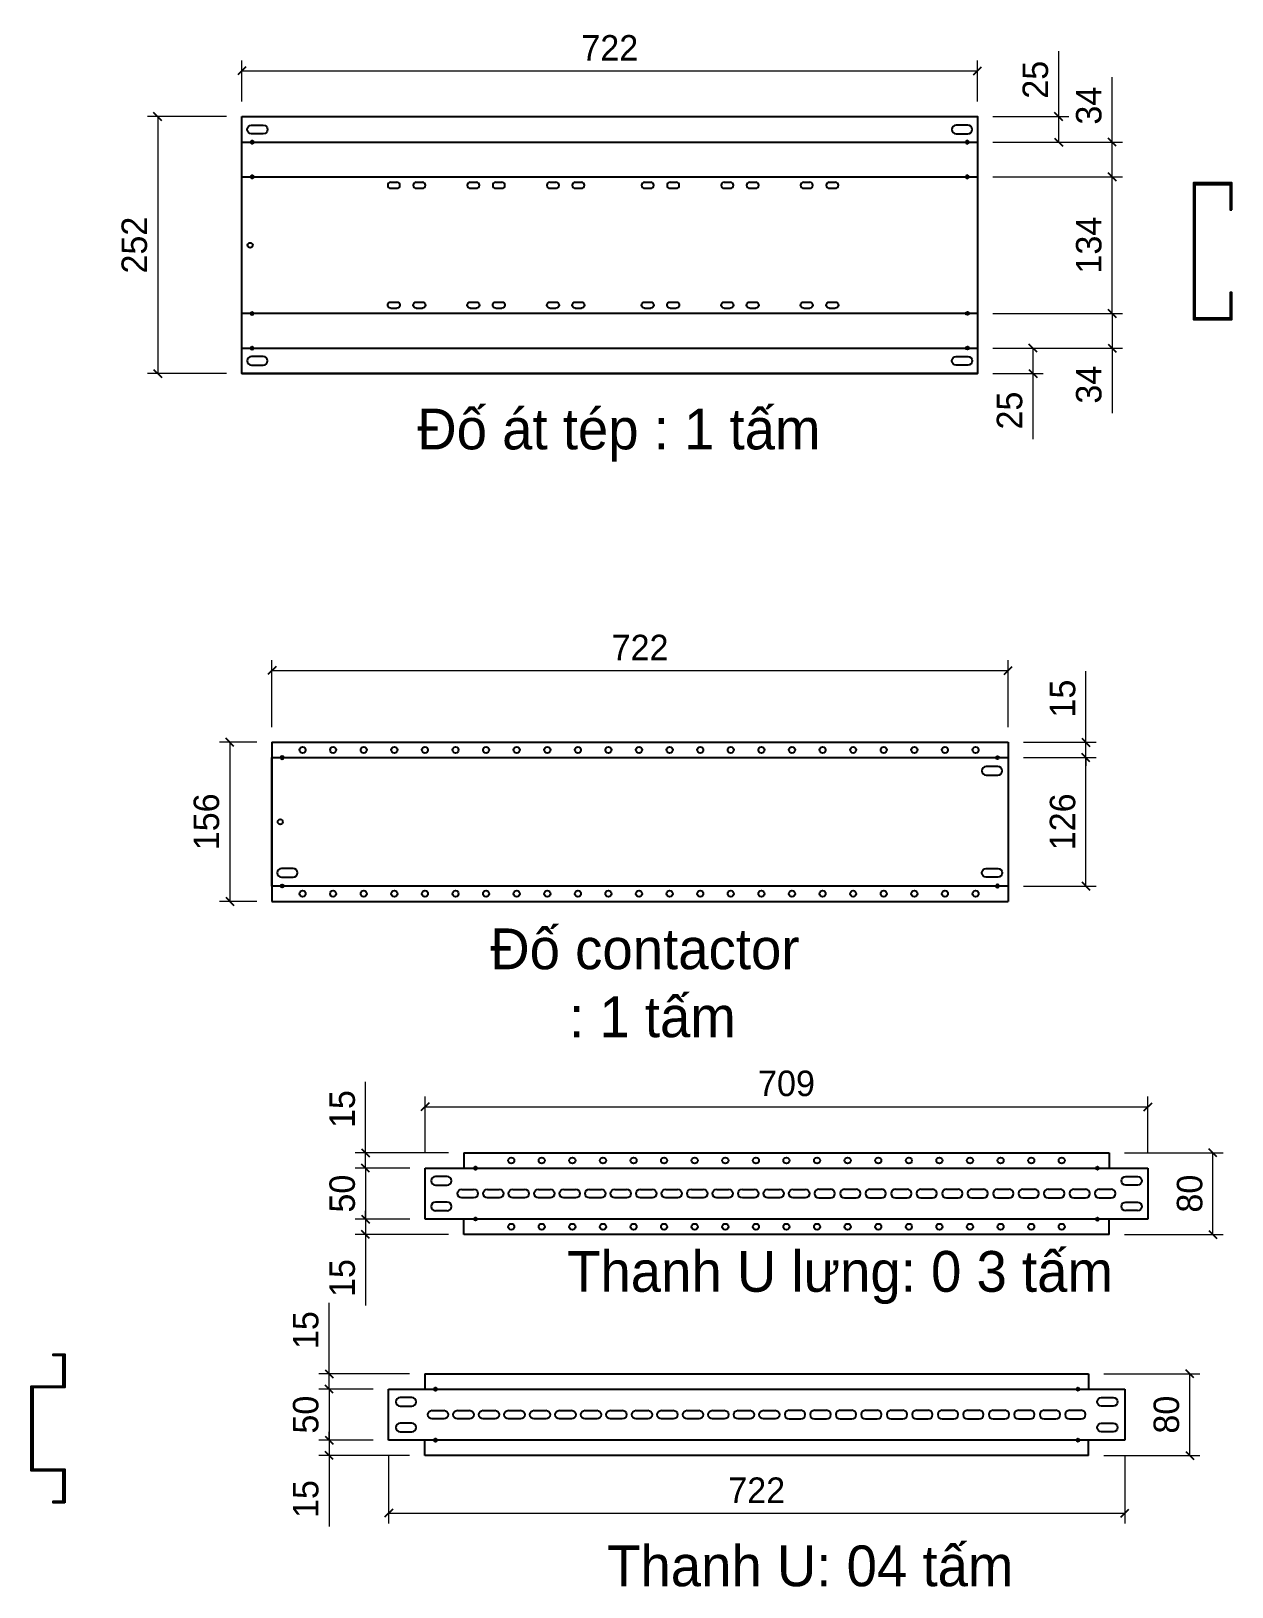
# Model space of a CAD drawing. Header units: millimetres. Extents: x 0 to 6126, y 0 to 4331.
# Drawn here: x 3454 to 4632, y 1724 to 3250 of the extents above; entities that cross this region are included whole.
import ezdxf

# ---------------------------------------------------------------- set-up
doc = ezdxf.new("R2010")
doc.units = ezdxf.units.MM
doc.layers.add('CNC', color=7, linetype='Continuous')
doc.layers.add('DIM', color=253, linetype='Continuous')
doc.dimstyles.new('Dim-25', dxfattribs={"dimtxt": 25, "dimasz": 8, "dimexe": 10, "dimexo": 15, "dimgap": 10, "dimtad": 1, "dimdec": 0, "dimtxsty": 'Standard', "dimblk": 'OBLIQUE', "dimcen": 10, "dimclrd": 5, "dimclre": 5, "dimclrt": 3, "dimazin": 3, "dimtfac": 1, "dimtdec": 0, "dimtmove": 0, "dimatfit": 3, "dimldrblk": 'OBLIQUE', "dimlwd": 9, "dimlwe": 9})

# ---------------------------------------------------------------- blocks, each defined once
blk = doc.blocks.new('ovan6x9')
at = {"color": 2}
for p, q in [((2, 6), (8, 6)), ((2, 0), (8, 0))]:
    blk.add_line(p, q, dxfattribs=at)
for centre, start, end in [((2, 3), 90, 270), ((8, 3), 270, 90)]:
    blk.add_arc(centre, 3, start, end, dxfattribs=at)
blk = doc.blocks.new('*D89')
at = {"color": 0, "linetype": 'ByBlock', "lineweight": -2}
for p, q in [((4617.5, 2145.9), (4609.5, 2153.9)), ((4609.5, 2073.9), (4617.5, 2065.9))]:
    blk.add_line(p, q, dxfattribs=at)
at = {"layer": 'Defpoints', "color": 0, "transparency": 16777216}
for p in [(4511.8, 2149.9), (4613.5, 2149.9), (4511.8, 2069.9)]:
    blk.add_point(p, dxfattribs=at)
at = {"layer": 'DIM', "color": 5, "lineweight": 9, "transparency": 16777216}
for p, q in [((4526.8, 2149.9), (4623.5, 2149.9)), ((4613.5, 2069.9), (4613.5, 2149.9)), ((4526.8, 2069.9), (4623.5, 2069.9))]:
    blk.add_line(p, q, dxfattribs=at)
at = {"layer": 'DIM', "color": 3, "transparency": 16777216, "insert": (4590.8, 2109.9), "char_height": 25, "attachment_point": 5, "rotation": 90}
blk.add_mtext('80', dxfattribs=at)
blk = doc.blocks.new('_Oblique')
at = {"color": 0, "linetype": 'ByBlock', "lineweight": -2}
blk.add_line((-0.5, -0.5), (0.5, 0.5), dxfattribs=at)
blk = doc.blocks.new('*D90')
at = {"color": 0, "linetype": 'ByBlock', "lineweight": -2}
for p, q in [((3786.4, 2130.9), (3778.4, 2138.9)), ((3778.4, 2088.9), (3786.4, 2080.9))]:
    blk.add_line(p, q, dxfattribs=at)
at = {"layer": 'Defpoints', "color": 0, "transparency": 16777216}
for p in [(3840.8, 2134.9), (3782.4, 2084.9), (3840.8, 2084.9)]:
    blk.add_point(p, dxfattribs=at)
at = {"layer": 'DIM', "color": 5, "lineweight": 9, "transparency": 16777216}
for p, q in [((3825.8, 2134.9), (3772.4, 2134.9)), ((3782.4, 2134.9), (3782.4, 2084.9)), ((3825.8, 2084.9), (3772.4, 2084.9))]:
    blk.add_line(p, q, dxfattribs=at)
at = {"layer": 'DIM', "color": 3, "transparency": 16777216, "insert": (3759.7, 2109.9), "char_height": 25, "attachment_point": 5, "rotation": 90}
blk.add_mtext('50', dxfattribs=at)
blk = doc.blocks.new('*D91')
at = {"color": 0, "linetype": 'ByBlock', "lineweight": -2}
for p, q in [((3778.4, 2088.9), (3786.4, 2080.9)), ((3786.4, 2065.9), (3778.4, 2073.9))]:
    blk.add_line(p, q, dxfattribs=at)
at = {"layer": 'Defpoints', "color": 0, "transparency": 16777216}
for p in [(3840.8, 2084.9), (3782.4, 2069.9), (3878.8, 2069.9)]:
    blk.add_point(p, dxfattribs=at)
at = {"layer": 'DIM', "color": 5, "lineweight": 9, "transparency": 16777216}
for p, q in [((3782.4, 2084.9), (3782.4, 2092.9)), ((3825.8, 2084.9), (3772.4, 2084.9)), ((3782.4, 2084.9), (3782.4, 2069.9)), ((3863.8, 2069.9), (3772.4, 2069.9)), ((3782.4, 2069.9), (3782.4, 2000.3))]:
    blk.add_line(p, q, dxfattribs=at)
at = {"layer": 'DIM', "color": 3, "transparency": 16777216, "insert": (3759.7, 2027.1), "char_height": 25, "attachment_point": 5, "rotation": 90}
blk.add_mtext('15', dxfattribs=at)
blk = doc.blocks.new('*D92')
at = {"color": 0, "linetype": 'ByBlock', "lineweight": -2}
for p, q in [((3778.4, 2153.9), (3786.4, 2145.9)), ((3786.4, 2130.9), (3778.4, 2138.9))]:
    blk.add_line(p, q, dxfattribs=at)
at = {"layer": 'Defpoints', "color": 0, "transparency": 16777216}
for p in [(3782.4, 2149.9), (3878.8, 2149.9), (3840.8, 2134.9)]:
    blk.add_point(p, dxfattribs=at)
at = {"layer": 'DIM', "color": 5, "lineweight": 9, "transparency": 16777216}
for p, q in [((3782.4, 2149.9), (3782.4, 2219.6)), ((3863.8, 2149.9), (3772.4, 2149.9)), ((3782.4, 2134.9), (3782.4, 2149.9)), ((3825.8, 2134.9), (3772.4, 2134.9)), ((3782.4, 2134.9), (3782.4, 2126.9))]:
    blk.add_line(p, q, dxfattribs=at)
at = {"layer": 'DIM', "color": 3, "transparency": 16777216, "insert": (3759.7, 2192.8), "char_height": 25, "attachment_point": 5, "rotation": 90}
blk.add_mtext('15', dxfattribs=at)
blk = doc.blocks.new('ovan8.5x20')
at = {"layer": 'CNC', "color": 2, "lineweight": -3}
for p, q in [((5.7, 4.2), (-5.8, 4.2)), ((-5.8, -4.2), (5.7, -4.2))]:
    blk.add_line(p, q, dxfattribs=at)
for centre, start, end in [((-5.8, 0), 90, 270), ((5.7, 0), 270, 90)]:
    blk.add_arc(centre, 4.25, start, end, dxfattribs=at)
blk = doc.blocks.new('f3daunguoc')
at = {"layer": 'CNC', "color": 2, "lineweight": -3}
blk.add_circle((0, 0), 1.5, dxfattribs=at)
blk = doc.blocks.new('*D118')
at = {"color": 0, "linetype": 'ByBlock', "lineweight": -2}
for p, q in [((3665.2, 3215.3), (3657.2, 3207.3)), ((4378.7, 3207.3), (4386.7, 3215.3))]:
    blk.add_line(p, q, dxfattribs=at)
at = {"layer": 'Defpoints', "color": 0, "ltscale": 3, "transparency": 16777216}
for p in [(4382.7, 3211.3), (3661.2, 3166.3), (4382.7, 3166.3)]:
    blk.add_point(p, dxfattribs=at)
at = {"layer": 'DIM', "color": 5, "lineweight": 9, "ltscale": 3, "transparency": 16777216}
for p, q in [((3661.2, 3181.3), (3661.2, 3221.3)), ((4382.7, 3181.3), (4382.7, 3221.3)), ((3661.2, 3211.3), (4382.7, 3211.3))]:
    blk.add_line(p, q, dxfattribs=at)
at = {"layer": 'DIM', "color": 3, "ltscale": 3, "transparency": 16777216, "insert": (4022, 3233.8), "char_height": 25, "attachment_point": 5}
blk.add_mtext('722', dxfattribs=at)
blk = doc.blocks.new('*D119')
at = {"color": 0, "linetype": 'ByBlock', "lineweight": -2}
for p, q in [((3582.6, 3162.3), (3574.6, 3170.3)), ((3574.6, 2918.3), (3582.6, 2910.3))]:
    blk.add_line(p, q, dxfattribs=at)
at = {"layer": 'Defpoints', "color": 0, "ltscale": 3, "transparency": 16777216}
for p in [(3661.2, 3166.3), (3578.6, 2914.3), (3661.2, 2914.3)]:
    blk.add_point(p, dxfattribs=at)
at = {"layer": 'DIM', "color": 5, "lineweight": 9, "ltscale": 3, "transparency": 16777216}
for p, q in [((3646.2, 3166.3), (3568.6, 3166.3)), ((3578.6, 3166.3), (3578.6, 2914.3)), ((3646.2, 2914.3), (3568.6, 2914.3))]:
    blk.add_line(p, q, dxfattribs=at)
at = {"layer": 'DIM', "color": 3, "ltscale": 3, "transparency": 16777216, "insert": (3555.8, 3040.3), "char_height": 25, "attachment_point": 5, "rotation": 90}
blk.add_mtext('252', dxfattribs=at)
blk = doc.blocks.new('*D120')
at = {"color": 0, "linetype": 'ByBlock', "lineweight": -2}
for p, q in [((4466.3, 3162.3), (4458.3, 3170.3)), ((4458.3, 3145.3), (4466.3, 3137.3))]:
    blk.add_line(p, q, dxfattribs=at)
at = {"layer": 'Defpoints', "color": 0, "ltscale": 3, "transparency": 16777216}
for p in [(4382.7, 3166.3), (4462.3, 3166.3), (4382.7, 3141.3)]:
    blk.add_point(p, dxfattribs=at)
at = {"layer": 'DIM', "color": 5, "lineweight": 9, "ltscale": 3, "transparency": 16777216}
for p, q in [((4462.3, 3166.3), (4462.3, 3230.7)), ((4397.7, 3166.3), (4472.3, 3166.3)), ((4462.3, 3141.3), (4462.3, 3166.3)), ((4397.7, 3141.3), (4472.3, 3141.3))]:
    blk.add_line(p, q, dxfattribs=at)
at = {"layer": 'DIM', "color": 3, "ltscale": 3, "transparency": 16777216, "insert": (4439.5, 3202.5), "char_height": 25, "attachment_point": 5, "rotation": 90}
blk.add_mtext('25', dxfattribs=at)
blk = doc.blocks.new('*D121')
at = {"color": 0, "linetype": 'ByBlock', "lineweight": -2}
for p, q in [((4518.7, 3137.3), (4510.7, 3145.3)), ((4510.7, 3111.3), (4518.7, 3103.3))]:
    blk.add_line(p, q, dxfattribs=at)
at = {"layer": 'Defpoints', "color": 0, "ltscale": 3, "transparency": 16777216}
for p in [(4382.7, 3141.3), (4514.7, 3141.3), (4382.7, 3107.3)]:
    blk.add_point(p, dxfattribs=at)
at = {"layer": 'DIM', "color": 5, "lineweight": 9, "ltscale": 3, "transparency": 16777216}
for p, q in [((4514.7, 3141.3), (4514.7, 3204.9)), ((4397.7, 3141.3), (4524.7, 3141.3)), ((4514.7, 3107.3), (4514.7, 3141.3)), ((4397.7, 3107.3), (4524.7, 3107.3))]:
    blk.add_line(p, q, dxfattribs=at)
at = {"layer": 'DIM', "color": 3, "ltscale": 3, "transparency": 16777216, "insert": (4491.9, 3177.1), "char_height": 25, "attachment_point": 5, "rotation": 90}
blk.add_mtext('34', dxfattribs=at)
blk = doc.blocks.new('*D122')
at = {"color": 0, "linetype": 'ByBlock', "lineweight": -2}
for p, q in [((4518.7, 3103.3), (4510.7, 3111.3)), ((4510.7, 2977.3), (4518.7, 2969.3))]:
    blk.add_line(p, q, dxfattribs=at)
at = {"layer": 'Defpoints', "color": 0, "ltscale": 3, "transparency": 16777216}
for p in [(4382.7, 3107.3), (4514.7, 3107.3), (4382.7, 2973.3)]:
    blk.add_point(p, dxfattribs=at)
at = {"layer": 'DIM', "color": 5, "lineweight": 9, "ltscale": 3, "transparency": 16777216}
for p, q in [((4397.7, 3107.3), (4524.7, 3107.3)), ((4514.7, 2973.3), (4514.7, 3107.3)), ((4397.7, 2973.3), (4524.7, 2973.3))]:
    blk.add_line(p, q, dxfattribs=at)
at = {"layer": 'DIM', "color": 3, "ltscale": 3, "transparency": 16777216, "insert": (4491.9, 3040.3), "char_height": 25, "attachment_point": 5, "rotation": 90}
blk.add_mtext('134', dxfattribs=at)
blk = doc.blocks.new('*D123')
at = {"color": 0, "linetype": 'ByBlock', "lineweight": -2}
for p, q in [((4518.7, 2969.3), (4510.7, 2977.3)), ((4510.7, 2943.3), (4518.7, 2935.3))]:
    blk.add_line(p, q, dxfattribs=at)
at = {"layer": 'Defpoints', "color": 0, "ltscale": 3, "transparency": 16777216}
for p in [(4382.7, 2973.3), (4382.7, 2939.3), (4514.7, 2939.3)]:
    blk.add_point(p, dxfattribs=at)
at = {"layer": 'DIM', "color": 5, "lineweight": 9, "ltscale": 3, "transparency": 16777216}
for p, q in [((4397.7, 2973.3), (4524.7, 2973.3)), ((4514.7, 2973.3), (4514.7, 2939.3)), ((4397.7, 2939.3), (4524.7, 2939.3)), ((4514.7, 2939.3), (4514.7, 2875.6))]:
    blk.add_line(p, q, dxfattribs=at)
at = {"layer": 'DIM', "color": 3, "ltscale": 3, "transparency": 16777216, "insert": (4491.9, 2903.4), "char_height": 25, "attachment_point": 5, "rotation": 90}
blk.add_mtext('34', dxfattribs=at)
blk = doc.blocks.new('*D124')
at = {"color": 0, "linetype": 'ByBlock', "lineweight": -2}
for p, q in [((4441, 2935.3), (4433, 2943.3)), ((4433, 2918.3), (4441, 2910.3))]:
    blk.add_line(p, q, dxfattribs=at)
at = {"layer": 'Defpoints', "color": 0, "ltscale": 3, "transparency": 16777216}
for p in [(4382.7, 2939.3), (4382.7, 2914.3), (4437, 2914.3)]:
    blk.add_point(p, dxfattribs=at)
at = {"layer": 'DIM', "color": 5, "lineweight": 9, "ltscale": 3, "transparency": 16777216}
for p, q in [((4397.7, 2939.3), (4447, 2939.3)), ((4437, 2939.3), (4437, 2914.3)), ((4397.7, 2914.3), (4447, 2914.3)), ((4437, 2914.3), (4437, 2849.8))]:
    blk.add_line(p, q, dxfattribs=at)
at = {"layer": 'DIM', "color": 3, "ltscale": 3, "transparency": 16777216, "insert": (4414.2, 2878), "char_height": 25, "attachment_point": 5, "rotation": 90}
blk.add_mtext('25', dxfattribs=at)
blk = doc.blocks.new('*D125')
at = {"color": 0, "linetype": 'ByBlock', "lineweight": -2}
for p, q in [((3694.7, 2627.1), (3686.7, 2619.1)), ((4408.7, 2619.1), (4416.7, 2627.1))]:
    blk.add_line(p, q, dxfattribs=at)
at = {"layer": 'Defpoints', "color": 0, "ltscale": 3, "transparency": 16777216}
for p in [(4412.7, 2623.1), (3690.7, 2552.6), (4412.7, 2552.6)]:
    blk.add_point(p, dxfattribs=at)
at = {"layer": 'DIM', "color": 5, "lineweight": 9, "ltscale": 3, "transparency": 16777216}
for p, q in [((3690.7, 2567.6), (3690.7, 2633.1)), ((4412.7, 2567.6), (4412.7, 2633.1)), ((3690.7, 2623.1), (4412.7, 2623.1))]:
    blk.add_line(p, q, dxfattribs=at)
at = {"layer": 'DIM', "color": 3, "ltscale": 3, "transparency": 16777216, "insert": (4051.7, 2645.6), "char_height": 25, "attachment_point": 5}
blk.add_mtext('722', dxfattribs=at)
blk = doc.blocks.new('*D126')
at = {"color": 0, "linetype": 'ByBlock', "lineweight": -2}
for p, q in [((3653.3, 2548.6), (3645.3, 2556.6)), ((3645.3, 2400.6), (3653.3, 2392.6))]:
    blk.add_line(p, q, dxfattribs=at)
at = {"layer": 'Defpoints', "color": 0, "ltscale": 3, "transparency": 16777216}
for p in [(3690.7, 2552.6), (3649.3, 2396.6), (3690.7, 2396.6)]:
    blk.add_point(p, dxfattribs=at)
at = {"layer": 'DIM', "color": 5, "lineweight": 9, "ltscale": 3, "transparency": 16777216}
for p, q in [((3675.7, 2552.6), (3639.3, 2552.6)), ((3649.3, 2552.6), (3649.3, 2396.6)), ((3675.7, 2396.6), (3639.3, 2396.6))]:
    blk.add_line(p, q, dxfattribs=at)
at = {"layer": 'DIM', "color": 3, "ltscale": 3, "transparency": 16777216, "insert": (3626.5, 2474.6), "char_height": 25, "attachment_point": 5, "rotation": 90}
blk.add_mtext('156', dxfattribs=at)
blk = doc.blocks.new('*D127')
at = {"color": 0, "linetype": 'ByBlock', "lineweight": -2}
for p, q in [((4484.9, 2556.6), (4492.9, 2548.6)), ((4492.9, 2533.6), (4484.9, 2541.6))]:
    blk.add_line(p, q, dxfattribs=at)
at = {"layer": 'Defpoints', "color": 0, "ltscale": 3, "transparency": 16777216}
for p in [(4412.7, 2552.6), (4488.9, 2552.6), (4412.7, 2537.6)]:
    blk.add_point(p, dxfattribs=at)
at = {"layer": 'DIM', "color": 5, "lineweight": 9, "ltscale": 3, "transparency": 16777216}
for p, q in [((4488.9, 2552.6), (4488.9, 2622.3)), ((4427.7, 2552.6), (4498.9, 2552.6)), ((4488.9, 2537.6), (4488.9, 2552.6)), ((4427.7, 2537.6), (4498.9, 2537.6)), ((4488.9, 2537.6), (4488.9, 2529.6))]:
    blk.add_line(p, q, dxfattribs=at)
at = {"layer": 'DIM', "color": 3, "ltscale": 3, "transparency": 16777216, "insert": (4466.2, 2595.5), "char_height": 25, "attachment_point": 5, "rotation": 90}
blk.add_mtext('15', dxfattribs=at)
blk = doc.blocks.new('*D128')
at = {"color": 0, "linetype": 'ByBlock', "lineweight": -2}
for p, q in [((4492.9, 2533.6), (4484.9, 2541.6)), ((4484.9, 2415.6), (4492.9, 2407.6))]:
    blk.add_line(p, q, dxfattribs=at)
at = {"layer": 'Defpoints', "color": 0, "ltscale": 3, "transparency": 16777216}
for p in [(4412.7, 2537.6), (4488.9, 2537.6), (4412.7, 2411.6)]:
    blk.add_point(p, dxfattribs=at)
at = {"layer": 'DIM', "color": 5, "lineweight": 9, "ltscale": 3, "transparency": 16777216}
for p, q in [((4427.7, 2537.6), (4498.9, 2537.6)), ((4488.9, 2411.6), (4488.9, 2537.6)), ((4427.7, 2411.6), (4498.9, 2411.6))]:
    blk.add_line(p, q, dxfattribs=at)
at = {"layer": 'DIM', "color": 3, "ltscale": 3, "transparency": 16777216, "insert": (4466.2, 2474.6), "char_height": 25, "attachment_point": 5, "rotation": 90}
blk.add_mtext('126', dxfattribs=at)
blk = doc.blocks.new('*D129')
at = {"color": 0, "linetype": 'ByBlock', "lineweight": -2}
for p, q in [((3844.8, 2199.1), (3836.8, 2191.1)), ((4545.8, 2191.1), (4553.8, 2199.1))]:
    blk.add_line(p, q, dxfattribs=at)
at = {"layer": 'Defpoints', "color": 0, "ltscale": 3, "transparency": 16777216}
for p in [(4549.8, 2195.1), (3840.8, 2134.9), (4549.8, 2134.9)]:
    blk.add_point(p, dxfattribs=at)
at = {"layer": 'DIM', "color": 5, "lineweight": 9, "ltscale": 3, "transparency": 16777216}
for p, q in [((3840.8, 2149.9), (3840.8, 2205.1)), ((4549.8, 2149.9), (4549.8, 2205.1)), ((3840.8, 2195.1), (4549.8, 2195.1))]:
    blk.add_line(p, q, dxfattribs=at)
at = {"layer": 'DIM', "color": 3, "ltscale": 3, "transparency": 16777216, "insert": (4195.3, 2217.9), "char_height": 25, "attachment_point": 5}
blk.add_mtext('709', dxfattribs=at)
blk = doc.blocks.new('*D130')
at = {"color": 0, "linetype": 'ByBlock', "lineweight": -2}
for p, q in [((3809.1, 1800.4), (3801.1, 1792.4)), ((4523.1, 1792.4), (4531.1, 1800.4))]:
    blk.add_line(p, q, dxfattribs=at)
at = {"layer": 'Defpoints', "color": 0, "transparency": 16777216}
for p in [(3805.1, 1868.1), (4527.1, 1868.1), (4527.1, 1796.4)]:
    blk.add_point(p, dxfattribs=at)
at = {"layer": 'DIM', "color": 5, "lineweight": 9, "transparency": 16777216}
for p, q in [((3805.1, 1853.1), (3805.1, 1786.4)), ((4527.1, 1853.1), (4527.1, 1786.4)), ((3805.1, 1796.4), (4527.1, 1796.4))]:
    blk.add_line(p, q, dxfattribs=at)
at = {"layer": 'DIM', "color": 3, "transparency": 16777216, "insert": (4166.1, 1819), "char_height": 25, "attachment_point": 5}
blk.add_mtext('722', dxfattribs=at)
blk = doc.blocks.new('*D131')
at = {"color": 0, "linetype": 'ByBlock', "lineweight": -2}
for p, q in [((4594.8, 1929.1), (4586.8, 1937.1)), ((4586.8, 1857.1), (4594.8, 1849.1))]:
    blk.add_line(p, q, dxfattribs=at)
at = {"layer": 'Defpoints', "color": 0, "transparency": 16777216}
for p in [(4491.6, 1933.1), (4590.8, 1933.1), (4491.6, 1853.1)]:
    blk.add_point(p, dxfattribs=at)
at = {"layer": 'DIM', "color": 5, "lineweight": 9, "transparency": 16777216}
for p, q in [((4506.6, 1933.1), (4600.8, 1933.1)), ((4590.8, 1853.1), (4590.8, 1933.1)), ((4506.6, 1853.1), (4600.8, 1853.1))]:
    blk.add_line(p, q, dxfattribs=at)
at = {"layer": 'DIM', "color": 3, "transparency": 16777216, "insert": (4568, 1893.1), "char_height": 25, "attachment_point": 5, "rotation": 90}
blk.add_mtext('80', dxfattribs=at)
blk = doc.blocks.new('*D132')
at = {"color": 0, "linetype": 'ByBlock', "lineweight": -2}
for p, q in [((3750.7, 1914.1), (3742.7, 1922.1)), ((3742.7, 1872.1), (3750.7, 1864.1))]:
    blk.add_line(p, q, dxfattribs=at)
at = {"layer": 'Defpoints', "color": 0, "transparency": 16777216}
for p in [(3805.1, 1918.1), (3746.7, 1868.1), (3805.1, 1868.1)]:
    blk.add_point(p, dxfattribs=at)
at = {"layer": 'DIM', "color": 5, "lineweight": 9, "transparency": 16777216}
for p, q in [((3790.1, 1918.1), (3736.7, 1918.1)), ((3746.7, 1918.1), (3746.7, 1868.1)), ((3790.1, 1868.1), (3736.7, 1868.1))]:
    blk.add_line(p, q, dxfattribs=at)
at = {"layer": 'DIM', "color": 3, "transparency": 16777216, "insert": (3723.9, 1893.1), "char_height": 25, "attachment_point": 5, "rotation": 90}
blk.add_mtext('50', dxfattribs=at)
blk = doc.blocks.new('*D133')
at = {"color": 0, "linetype": 'ByBlock', "lineweight": -2}
for p, q in [((3742.7, 1872.1), (3750.7, 1864.1)), ((3750.7, 1849.1), (3742.7, 1857.1))]:
    blk.add_line(p, q, dxfattribs=at)
at = {"layer": 'Defpoints', "color": 0, "transparency": 16777216}
for p in [(3805.1, 1868.1), (3746.7, 1853.1), (3840.6, 1853.1)]:
    blk.add_point(p, dxfattribs=at)
at = {"layer": 'DIM', "color": 5, "lineweight": 9, "transparency": 16777216}
for p, q in [((3790.1, 1868.1), (3736.7, 1868.1)), ((3746.7, 1868.1), (3746.7, 1876.1)), ((3746.7, 1868.1), (3746.7, 1853.1)), ((3825.6, 1853.1), (3736.7, 1853.1)), ((3746.7, 1853.1), (3746.7, 1783.5))]:
    blk.add_line(p, q, dxfattribs=at)
at = {"layer": 'DIM', "color": 3, "transparency": 16777216, "insert": (3723.9, 1810.3), "char_height": 25, "attachment_point": 5, "rotation": 90}
blk.add_mtext('15', dxfattribs=at)
blk = doc.blocks.new('*D134')
at = {"color": 0, "linetype": 'ByBlock', "lineweight": -2}
for p, q in [((3742.7, 1937.1), (3750.7, 1929.1)), ((3750.7, 1914.1), (3742.7, 1922.1))]:
    blk.add_line(p, q, dxfattribs=at)
at = {"layer": 'Defpoints', "color": 0, "transparency": 16777216}
for p in [(3746.7, 1933.1), (3840.6, 1933.1), (3805.1, 1918.1)]:
    blk.add_point(p, dxfattribs=at)
at = {"layer": 'DIM', "color": 5, "lineweight": 9, "transparency": 16777216}
for p, q in [((3746.7, 1933.1), (3746.7, 2002.8)), ((3825.6, 1933.1), (3736.7, 1933.1)), ((3746.7, 1918.1), (3746.7, 1933.1)), ((3790.1, 1918.1), (3736.7, 1918.1)), ((3746.7, 1918.1), (3746.7, 1910.1))]:
    blk.add_line(p, q, dxfattribs=at)
at = {"layer": 'DIM', "color": 3, "transparency": 16777216, "insert": (3723.9, 1976), "char_height": 25, "attachment_point": 5, "rotation": 90}
blk.add_mtext('15', dxfattribs=at)

msp = doc.modelspace()

# ---------------------------------------------------------------- linework, layer by layer
at = {"color": 7, "ltscale": 3}
for p, q in [((3661.2, 3166.3), (4382.7, 3166.3)), ((3661.2, 3141.3), (4382.7, 3141.3)), ((3661.2, 2939.3), (4382.7, 2939.3)), ((3661.2, 2914.3), (4382.7, 2914.3)), ((3690.7, 2552.6), (4412.7, 2552.6)), ((3690.7, 2552.6), (3690.7, 2396.6)), ((4412.7, 2552.6), (4412.7, 2396.6)), ((3690.7, 2396.6), (4412.7, 2396.6))]:
    msp.add_line(p, q, dxfattribs=at)
at = {"color": 7}
for p, q in [((3878.8, 2149.9), (4511.8, 2149.9)), ((3878.8, 2149.9), (3878.8, 2134.9)), ((4511.8, 2149.9), (4511.8, 2134.9)), ((3840.8, 2134.9), (4549.8, 2134.9)), ((3840.8, 2084.9), (3840.8, 2134.9)), ((4549.8, 2134.9), (4549.8, 2084.9)), ((4549.8, 2084.9), (3840.8, 2084.9)), ((3878.8, 2069.9), (3878.8, 2084.9)), ((4511.8, 2069.9), (4511.8, 2084.9)), ((4511.8, 2069.9), (3878.8, 2069.9)), ((3840.6, 1933.1), (4491.6, 1933.1)), ((3840.6, 1933.1), (3840.6, 1918.1)), ((4491.6, 1933.1), (4491.6, 1918.1)), ((3805.1, 1918.1), (4527.1, 1918.1)), ((3805.1, 1868.1), (3805.1, 1918.1)), ((4527.1, 1918.1), (4527.1, 1868.1)), ((4527.1, 1868.1), (3805.1, 1868.1)), ((3840.6, 1853.1), (3840.6, 1868.1)), ((4491.6, 1853.1), (4491.6, 1868.1)), ((4491.6, 1853.1), (3840.6, 1853.1))]:
    msp.add_line(p, q, dxfattribs=at)
at = {"color": 7, "ltscale": 3}
for points in [[(3661.2, 3166.3), (4382.7, 3166.3), (4382.7, 2914.3), (3661.2, 2914.3)], [(3690.7, 2537.6), (4412.7, 2537.6), (4412.7, 2411.6), (3690.7, 2411.6)], [(3487.5, 1806.6), (3487.5, 1806.6), (3476, 1806.6), (3476, 1808.1), (3486, 1808.1), (3486, 1838.1), (3454.5, 1838.1), (3454.5, 1921.1), (3486, 1921.1), (3486, 1951.1), (3476, 1951.1), (3476, 1952.6), (3487.5, 1952.6), (3487.5, 1952.6), (3487.5, 1919.6), (3456, 1919.6), (3456, 1839.6), (3487.5, 1839.6)]]:
    msp.add_lwpolyline(points, close=True, dxfattribs=at)
at = {"color": 8, "ltscale": 3}
msp.add_lwpolyline([(3661.2, 3107.3), (4382.7, 3107.3), (4382.7, 2973.3), (3661.2, 2973.3)], close=True, dxfattribs=at)
at = {"color": 8}
msp.add_lwpolyline([(4632.1, 3074.8), (4632.1, 3101.3), (4594.6, 3101.3), (4594.6, 2967.3), (4632.1, 2967.3), (4632.1, 2993.8), (4630.6, 2993.8), (4630.6, 2968.8), (4596.1, 2968.8), (4596.1, 3099.8), (4630.6, 3099.8), (4630.6, 3074.8)], close=True, dxfattribs=at)
at = {"color": 243, "ltscale": 3}
for centre in [(3669.3, 3040.1), (3698.8, 2474.6)]:
    msp.add_circle(centre, 2.5, dxfattribs=at)
at = {"color": 7, "ltscale": 3}
for centre in [(3720.7, 2545.1), (3750.7, 2545.1), (3780.7, 2545.1), (3810.7, 2545.1), (3840.7, 2545.1), (3870.7, 2545.1), (3900.7, 2545.1), (3930.7, 2545.1), (3960.7, 2545.1), (3990.7, 2545.1), (4020.7, 2545.1), (4050.7, 2545.1), (4080.7, 2545.1), (4110.7, 2545.1), (4140.7, 2545.1), (4170.7, 2545.1), (4200.7, 2545.1), (4230.7, 2545.1), (4260.7, 2545.1), (4290.7, 2545.1), (4320.7, 2545.1), (4350.7, 2545.1), (4380.7, 2545.1), (3720.7, 2404.1), (3750.7, 2404.1), (3780.7, 2404.1), (3810.7, 2404.1), (3840.7, 2404.1), (3870.7, 2404.1), (3900.7, 2404.1), (3930.7, 2404.1), (3960.7, 2404.1), (3990.7, 2404.1), (4020.7, 2404.1), (4050.7, 2404.1), (4080.7, 2404.1), (4110.7, 2404.1), (4140.7, 2404.1), (4170.7, 2404.1), (4200.7, 2404.1), (4230.7, 2404.1), (4260.7, 2404.1), (4290.7, 2404.1), (4320.7, 2404.1), (4350.7, 2404.1), (4380.7, 2404.1), (3925.3, 2142.4), (3955.3, 2142.4), (3985.3, 2142.4), (4015.3, 2142.4), (4045.3, 2142.4), (4075.3, 2142.4), (4105.3, 2142.4), (4135.3, 2142.4), (4165.3, 2142.4), (4195.3, 2142.4), (4225.3, 2142.4), (4255.3, 2142.4), (4285.3, 2142.4), (4315.3, 2142.4), (4345.3, 2142.4), (4375.3, 2142.4), (4405.3, 2142.4), (4435.3, 2142.4), (4465.3, 2142.4), (3925.3, 2077.4), (3955.3, 2077.4), (3985.3, 2077.4), (4015.3, 2077.4), (4045.3, 2077.4), (4075.3, 2077.4), (4105.3, 2077.4), (4135.3, 2077.4), (4165.3, 2077.4), (4195.3, 2077.4), (4225.3, 2077.4), (4255.3, 2077.4), (4285.3, 2077.4), (4315.3, 2077.4), (4345.3, 2077.4), (4375.3, 2077.4), (4405.3, 2077.4), (4435.3, 2077.4), (4465.3, 2077.4)]:
    msp.add_circle(centre, 3, dxfattribs=at)

# ---------------------------------------------------------------- block references
at = {"lineweight": -3}
for p, rotation in [((3671.2, 3141.3), 270), ((3671.2, 3107.3), 270), ((4372.7, 2973.3), 90), ((4372.7, 2939.3), 90), ((4402.2, 2537.6), 90), ((3700.7, 2411.6), 270), ((3890.3, 2134.9), 270), ((3890.3, 2084.9), 270), ((3851.1, 1918.1), 270), ((3851.1, 1868.1), 270)]:
    msp.add_blockref('f3daunguoc', p, dxfattribs=dict(at, rotation=rotation))
at = {"lineweight": -3, "xscale": -1}
for p, rotation in [((4372.7, 3141.3), 90), ((4372.7, 3107.3), 90), ((3671.2, 2973.3), 270), ((3671.2, 2939.3), 270), ((3700.7, 2537.6), 270), ((4402.2, 2411.6), 90), ((4500.3, 2134.9), 90), ((4500.3, 2084.9), 90), ((4481.1, 1918.1), 90), ((4481.1, 1868.1), 90)]:
    msp.add_blockref('f3daunguoc', p, dxfattribs=dict(at, rotation=rotation))
at = {"color": 7}
for p in [(3805.2, 3096), (3830.2, 3096), (3883.2, 3096), (3908.2, 3096), (3961.2, 3096), (3986.2, 3096), (4054.2, 3096), (4079.2, 3096), (4132.2, 3096), (4157.2, 3096), (4210.2, 3096), (4235.2, 3096)]:
    msp.add_blockref('ovan6x9', p, dxfattribs=at)
at = {"color": 7, "xscale": -1, "rotation": 180}
for p in [(3805.2, 2984.5), (3830.2, 2984.5), (3883.2, 2984.5), (3908.2, 2984.5), (3961.2, 2984.5), (3986.2, 2984.5), (4054.2, 2984.5), (4079.2, 2984.5), (4132.2, 2984.5), (4157.2, 2984.5), (4210.2, 2984.5), (4235.2, 2984.5)]:
    msp.add_blockref('ovan6x9', p, dxfattribs=at)
at = {"layer": 'CNC', "lineweight": -3, "xscale": -1, "rotation": 180}
for p in [(3676.5, 3153.8), (4533.8, 2122.4), (3882.8, 2109.9), (3907.8, 2109.9), (3932.8, 2109.9), (3957.8, 2109.9), (3982.8, 2109.9), (4007.8, 2109.9), (4032.8, 2109.9), (4057.8, 2109.9), (4082.8, 2109.9), (4107.8, 2109.9), (4132.8, 2109.9), (4157.8, 2109.9), (4182.8, 2109.9), (4207.8, 2109.9), (4533.8, 2097.4), (4510.1, 1905.6), (3853.6, 1893.1), (3878.6, 1893.1), (3903.6, 1893.1), (3928.6, 1893.1), (3953.6, 1893.1), (3978.6, 1893.1), (4003.6, 1893.1), (4028.6, 1893.1), (4053.6, 1893.1), (4078.6, 1893.1), (4103.6, 1893.1), (4128.6, 1893.1), (4153.6, 1893.1), (4178.6, 1893.1), (4510.1, 1880.6)]:
    msp.add_blockref('ovan8.5x20', p, dxfattribs=at)
at = {"layer": 'CNC', "lineweight": -3, "rotation": 180}
for p in [(4367.5, 3153.8), (4396.9, 2524.6), (3856.8, 2122.4), (4232.8, 2109.9), (4257.8, 2109.9), (4282.8, 2109.9), (4307.8, 2109.9), (4332.8, 2109.9), (4357.8, 2109.9), (4382.8, 2109.9), (4407.8, 2109.9), (4432.8, 2109.9), (4457.8, 2109.9), (4482.8, 2109.9), (4507.8, 2109.9), (3856.8, 2097.4), (3822.1, 1905.6), (4203.6, 1893.1), (4228.6, 1893.1), (4253.6, 1893.1), (4278.6, 1893.1), (4303.6, 1893.1), (4328.6, 1893.1), (4353.6, 1893.1), (4378.6, 1893.1), (4403.6, 1893.1), (4428.6, 1893.1), (4453.6, 1893.1), (4478.6, 1893.1), (3822.1, 1880.6)]:
    msp.add_blockref('ovan8.5x20', p, dxfattribs=at)
at = {"layer": 'CNC', "lineweight": -3}
for p in [(3676.5, 2926.8), (3705.9, 2424.6)]:
    msp.add_blockref('ovan8.5x20', p, dxfattribs=at)
at = {"layer": 'CNC', "lineweight": -3, "xscale": -1}
for p in [(4367.5, 2926.8), (4396.9, 2424.6)]:
    msp.add_blockref('ovan8.5x20', p, dxfattribs=at)

# ---------------------------------------------------------------- texts
at = {"color": 7, "char_height": 40, "width": 915, "attachment_point": 5}
for s, insert in [('Đố át tép : 1 tấm', (4030.9, 2853.9)), ('Đố contactor\\P : 1 tấm', (4056.4, 2316.4)), ('Thanh U lưng: 0 3 tấm', (4247.8, 2027.6)), ('Thanh U: 04 tấm', (4218.6, 1744.5))]:
    msp.add_mtext(s, dxfattribs=dict(at, insert=insert))

# ---------------------------------------------------------------- dimensions: what is measured, and where the dimension line sits
at = {"layer": 'DIM', "color": 7, "ltscale": 3}
for base, p1, p2, picture, middle in [((4382.7133398, 3211.2535958), (3661.2133398, 3166.2539579), (4382.7133398, 3166.2539579), '*D118', (4021.9633398, 3233.8047554)), ((4412.7, 2623.1), (3690.7, 2552.6), (4412.7, 2552.6), '*D125', (4051.7, 2645.6)), ((4549.8, 2195.1), (3840.8, 2134.9), (4549.8, 2134.9), '*D129', (4195.3, 2217.9))]:
    dim = msp.add_linear_dim(base=base, p1=p1, p2=p2, dimstyle='Dim-25', dxfattribs=at)
    dim.commit()
    dim.dimension.update_dxf_attribs({"geometry": picture, "text_midpoint": middle})
for base, p1, p2, picture, middle in [((4462.3, 3166.3), (4382.7, 3141.3), (4382.7, 3166.3), '*D120', (4439.5, 3202.5)), ((4514.7, 3141.3), (4382.7, 3107.3), (4382.7, 3141.3), '*D121', (4491.9, 3177.1)), ((3578.6, 2914.3), (3661.2, 3166.3), (3661.2, 2914.3), '*D119', (3555.8, 3040.3)), ((4514.7, 3107.3), (4382.7, 2973.3), (4382.7, 3107.3), '*D122', (4491.9, 3040.3)), ((4514.7, 2939.3), (4382.7, 2973.3), (4382.7, 2939.3), '*D123', (4491.9, 2903.4)), ((4437, 2914.3), (4382.7, 2939.3), (4382.7, 2914.3), '*D124', (4414.2, 2878)), ((4488.9, 2552.6), (4412.7, 2537.6), (4412.7, 2552.6), '*D127', (4466.2, 2595.5)), ((3649.3, 2396.6), (3690.7, 2552.6), (3690.7, 2396.6), '*D126', (3626.5, 2474.6)), ((4488.9, 2537.6), (4412.7, 2411.6), (4412.7, 2537.6), '*D128', (4466.2, 2474.6))]:
    dim = msp.add_linear_dim(base=base, p1=p1, p2=p2, angle=90, dimstyle='Dim-25', dxfattribs=at)
    dim.commit()
    dim.dimension.update_dxf_attribs({"geometry": picture, "text_midpoint": middle})
at = {"layer": 'DIM', "color": 7}
for base, p1, p2, picture, middle in [((3782.4, 2149.9), (3840.8, 2134.9), (3878.8, 2149.9), '*D92', (3759.7, 2192.8)), ((4613.5, 2149.9), (4511.8, 2069.9), (4511.8, 2149.9), '*D89', (4590.8, 2109.9)), ((3782.4, 2069.9), (3840.8, 2084.9), (3878.8, 2069.9), '*D91', (3759.7, 2027.1)), ((3746.7, 1933.1), (3805.1, 1918.1), (3840.6, 1933.1), '*D134', (3723.9, 1976)), ((4590.8, 1933.1), (4491.6, 1853.1), (4491.6, 1933.1), '*D131', (4568, 1893.1)), ((3746.7, 1853.1), (3805.1, 1868.1), (3840.6, 1853.1), '*D133', (3723.9, 1810.3))]:
    dim = msp.add_linear_dim(base=base, p1=p1, p2=p2, angle=90, dimstyle='Dim-25', dxfattribs=at)
    dim.commit()
    dim.dimension.update_dxf_attribs({"geometry": picture, "text_midpoint": middle})
for base, p1, p2, picture, middle in [((3782.4, 2084.9), (3840.8, 2134.9), (3840.8, 2084.9), '*D90', (3782.4, 2109.9)), ((3746.7, 1868.1), (3805.1, 1918.1), (3805.1, 1868.1), '*D132', (3746.7, 1893.1))]:
    dim = msp.add_linear_dim(base=base, p1=p1, p2=p2, angle=90, dimstyle='Dim-25', dxfattribs=at)
    dim.commit()
    dim.dimension.update_dxf_attribs({"geometry": picture, "text_midpoint": middle, "dimtype": 160})
dim = msp.add_linear_dim(base=(4527.1, 1796.4), p1=(3805.1, 1868.1), p2=(4527.1, 1868.1), dimstyle='Dim-25', dxfattribs=at)
dim.commit()
dim.dimension.update_dxf_attribs({"geometry": '*D130', "text_midpoint": (4166.1, 1819)})

doc.saveas('drawing.dxf')
